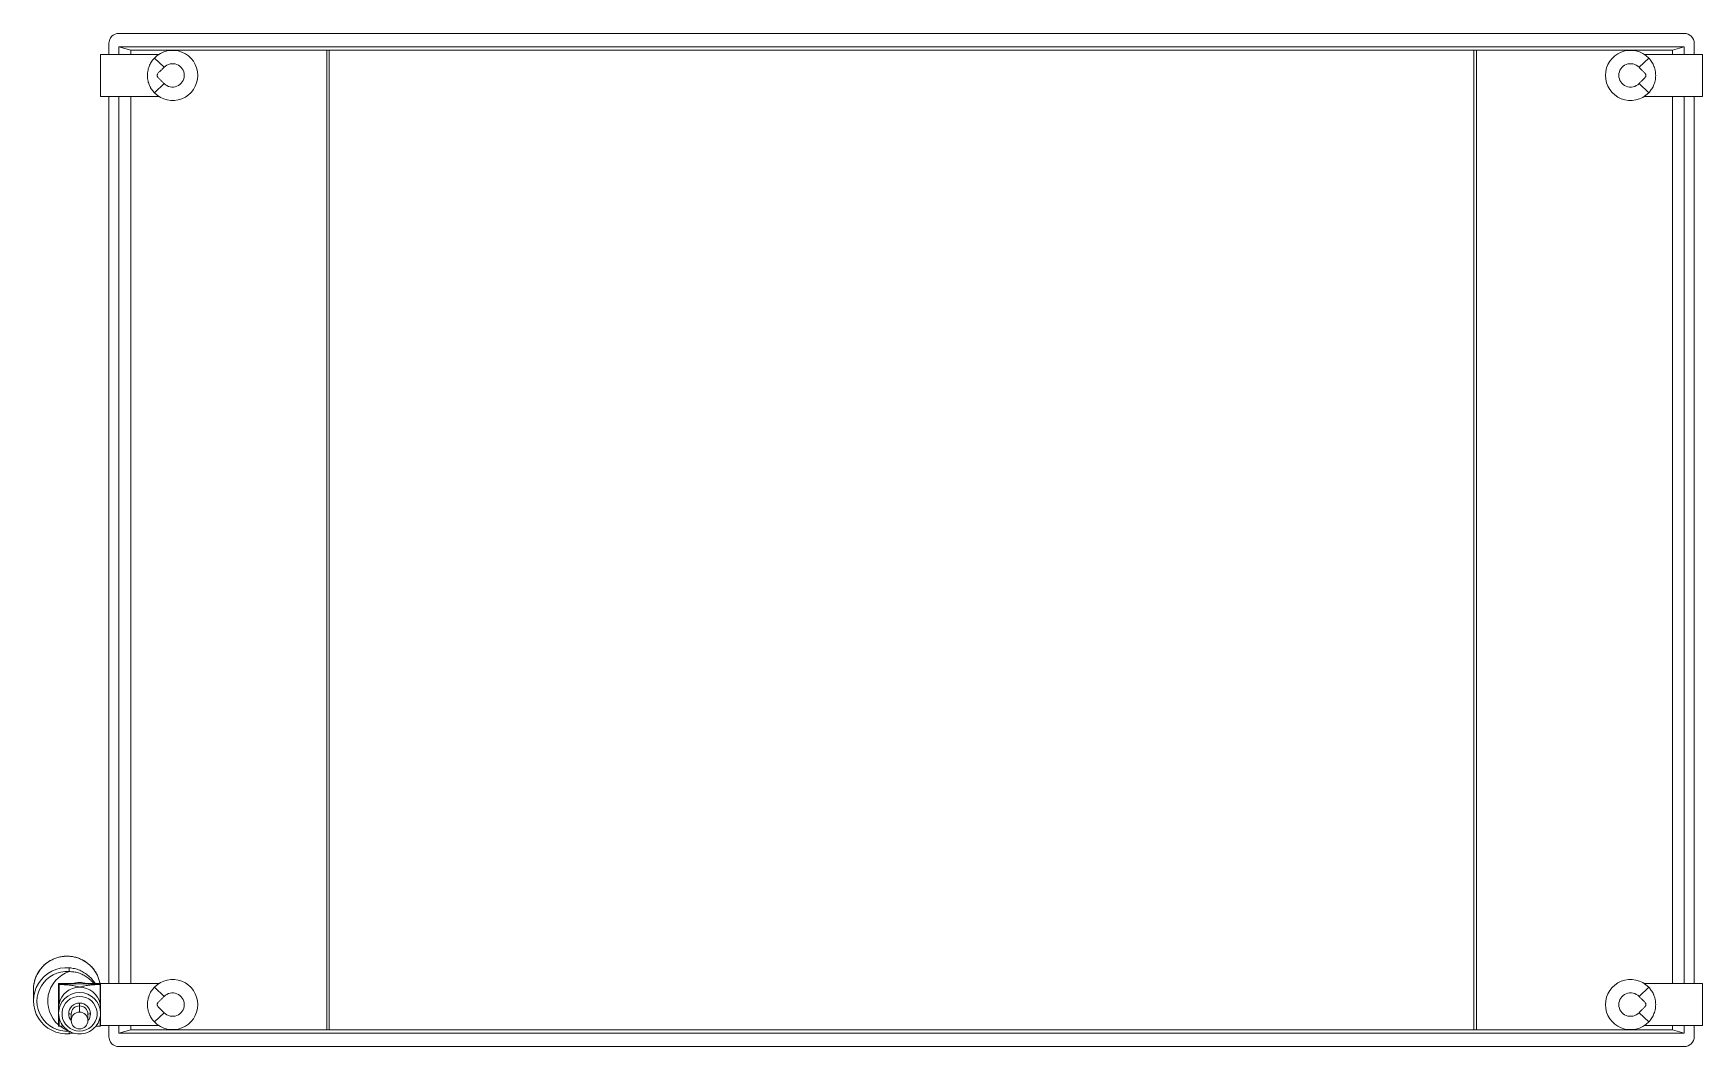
# Paper-space layout '_Arrière' of a CAD drawing. Header units: millimetres. Extents: x -518 to 478, y -303 to 303.
import ezdxf

# ---------------------------------------------------------------- set-up
doc = ezdxf.new("R2010")
doc.units = ezdxf.units.MM

psp = doc.layouts.new('_Arrière')

# ---------------------------------------------------------------- linework, layer by layer
at = {"color": 7, "linetype": 'Continuous', "lineweight": 15}
for p, q in [((467, 302.5), (-467, 302.5)), ((-443.4, 289.9), (-478, 289.9)), ((-478, 264.9), (-478, 289.9)), ((-473, 296.5), (-473, 289.9)), ((-467, 294.5), (-460, 292.4)), ((467, 294.5), (-467, 294.5)), ((-467, 289.9), (-467, 294.5)), ((-460, 289.9), (-460, 292.4)), ((-460, 292.4), (460, 292.4)), ((-343, 292.4), (-343, -292.4)), ((-341.5, -292.4), (-341.5, 292.4)), ((341.5, 292.4), (341.5, -292.4)), ((343, -292.4), (343, 292.4)), ((478, 289.9), (443.36, 289.9)), ((460, 292.4), (467, 294.5)), ((460, 289.9), (460, 292.4)), ((467, 289.9), (467, 294.5)), ((473, 296.5), (473, 289.9)), ((478, 264.9), (478, 289.9)), ((-440.06, 282.23), (-445.85, 287.76)), ((445.85, 287.76), (440.06, 282.23)), ((-445.85, 267.04), (-440.06, 272.57)), ((440.06, 272.57), (445.85, 267.04)), ((-478, 264.9), (-443.4, 264.9)), ((-473, 264.9), (-473, -264.9)), ((-467, -264.9), (-467, 264.9)), ((-460, -264.9), (-460, 264.9)), ((443.29, 264.9), (478, 264.9)), ((460, -264.9), (460, 264.9)), ((467, -264.9), (467, 264.9)), ((473, 264.9), (473, -264.9)), ((-518, -268.33), (-518, -275.13)), ((-492.46, -264.9), (-503, -264.9)), ((-503, -290.26), (-503, -264.9)), ((-503, -265.05), (-478, -265.05)), ((-503, -265.44), (-502.75, -265.44)), ((-502.75, -265.44), (-502.75, -276.89)), ((-490.5, -265.05), (-492.46, -264.9)), ((-488.54, -264.9), (-490.5, -265.05)), ((-443.4, -264.9), (-488.54, -264.9)), ((-478.25, -265.44), (-478, -265.44)), ((-478.25, -265.44), (-478.25, -276.89)), ((-478, -290.26), (-478, -265.05)), ((-440.06, -272.57), (-445.85, -267.04)), ((445.85, -267.04), (440.06, -272.57)), ((478, -264.9), (443.36, -264.9)), ((478, -264.9), (478, -289.9)), ((-502.75, -276.89), (-503, -276.89)), ((-490.5, -281.84), (-490.5, -276.45)), ((-478, -276.89), (-478.25, -276.89)), ((-495.5, -286.9), (-495.5, -283.1)), ((-485.5, -283.1), (-485.5, -286.9)), ((-445.85, -287.76), (-440.06, -282.23)), ((440.06, -282.23), (445.85, -287.76)), ((-503, -290.26), (-502.75, -290.26)), ((-493.55, -294.39), (-496.57, -294.84)), ((-478.25, -290.26), (-478, -290.26)), ((-478, -289.9), (-443.4, -289.9)), ((-473, -289.9), (-473, -296.5)), ((-467, -294.5), (-467, -289.9)), ((-460, -292.4), (-467, -294.5)), ((467, -294.5), (-467, -294.5)), ((-460, -292.4), (-460, -289.9)), ((-460, -292.4), (460, -292.4)), ((443.29, -289.9), (478, -289.9)), ((460, -292.4), (460, -289.9)), ((467, -294.5), (460, -292.4)), ((467, -294.5), (467, -289.9)), ((473, -289.9), (473, -296.5)), ((467, -302.5), (-467, -302.5))]:
    psp.add_line(p, q, dxfattribs=at)
at = {"color": 8, "linetype": 'Continuous', "lineweight": 15}
for p, q in [((-502.75, -290.26), (-502.75, -285.02)), ((-478.25, -290.26), (-478.25, -285.02))]:
    psp.add_line(p, q, dxfattribs=at)
at = {"color": 7, "linetype": 'Continuous', "lineweight": 15, "flags": 128}
psp.add_lwpolyline([(-490.5, -293.24), (-488.57, -293.06), (-486.71, -292.54), (-484.97, -291.69), (-483.43, -290.53), (-482.12, -289.12), (-481.1, -287.49), (-480.4, -285.71), (-480.04, -283.83), (-480.04, -281.91), (-480.4, -280.03), (-481.1, -278.25), (-482.12, -276.62), (-483.43, -275.2), (-484.97, -274.05), (-486.71, -273.2), (-488.57, -272.67), (-490.5, -272.5), (-492.43, -272.67), (-494.29, -273.2), (-496.03, -274.05), (-497.57, -275.2), (-498.88, -276.62), (-499.9, -278.25), (-500.6, -280.03), (-500.96, -281.91), (-500.96, -283.83), (-500.6, -285.71), (-499.9, -287.49), (-498.88, -289.12), (-497.57, -290.53), (-496.03, -291.69), (-494.29, -292.54), (-492.43, -293.06), (-490.5, -293.24)], dxfattribs=at)
at = {"color": 8, "linetype": 'Continuous', "lineweight": 15, "flags": 128}
psp.add_lwpolyline([(-496.71, -293.27), (-496.69, -293.56), (-496.66, -293.91), (-496.64, -294.22), (-496.62, -294.48), (-496.6, -294.68), (-496.58, -294.8), (-496.58, -294.86), (-496.57, -294.84)], dxfattribs=at)
at = {"color": 7, "linetype": 'Continuous', "lineweight": 15}
for centre, radius, start, end in [((-467, 296.5), 6, 90, 180), ((467, 296.5), 6, 0, 90), ((-435, 277.4), 15, 223.66261, 136.33739), ((435, 277.4), 15, 43.66261, 316.33739), ((-435, 277.4), 7, 223.66261, 136.33739), ((435, 277.4), 7, 43.66261, 316.33739), ((-498.18, -275.13), 19.77, 85.35401, 274.64599), ((-498.15, -275.44), 17.79, 85.36792, 274.63208), ((-569.01, -252.05), 72.51, 355.52253, 357.33023), ((-490.56, -279.47), 12.46, 89.74101, 168.02746), ((-490.44, -279.47), 12.46, 11.97254, 90.25899), ((-435, -277.4), 15, 223.66261, 136.33739), ((435, -277.4), 15, 43.66261, 316.33739), ((-490.8, -279.36), 12.2, 168.32139, 179.99883), ((-490.54, -282.91), 6.46, 89.64732, 179.64292), ((-490.53, -283.13), 4.97, 89.64732, 179.64292), ((-490.46, -282.91), 6.46, 0.35708, 90.35268), ((-490.47, -283.13), 4.97, 0.35708, 90.35268), ((-490.2, -279.36), 12.2, 0.00117, 11.67861), ((-435, -277.4), 7, 223.66261, 136.33739), ((435, -277.4), 7, 43.66261, 316.33739), ((-490.58, -282.48), 12.42, 180.32783, 270.38193), ((-496.63, -285.44), 2.6, 64.1266, 98.09145), ((-490.47, -286.87), 5.03, 90.37166, 180.33811), ((-490.47, -286.93), 5.03, 179.64732, 269.64292), ((-490.53, -286.87), 5.03, 359.64732, 89.64292), ((-490.42, -282.48), 12.42, 269.61807, 359.67217), ((-490.53, -286.93), 5.03, 270.35708, 0.35268), ((-484.37, -285.44), 2.6, 81.90855, 115.8734), ((-467, -296.5), 6, 180, 270), ((467, -296.5), 6, 270, 0)]:
    psp.add_arc(centre, radius, start, end, dxfattribs=at)
at = {"color": 8, "linetype": 'Continuous', "lineweight": 15}
for centre, radius, start, end in [((-497.99, -268.54), 20.02, 10.46896, 179.39863), ((-490.81, -275.43), 18.68, 108.43993, 229.25116), ((-490.5, -276.76), 12.64, 69.70466, 110.29534), ((-490.5, -282.67), 12.5, 0.54724, 179.45276), ((-490.62, -282.86), 6.38, 180.0519, 220.12521), ((-490.38, -282.86), 6.38, 319.87479, 359.9481), ((-490.55, -275.14), 19.06, 232.92171, 249.94195)]:
    psp.add_arc(centre, radius, start, end, dxfattribs=at)
at = {"color": 7, "linetype": 'Continuous', "lineweight": 15}
for points, knots in [([(-445.85, 267.04), (-446.11, 267.31), (-446.37, 267.6), (-446.88, 268.23), (-447.13, 268.56), (-447.61, 269.27), (-447.85, 269.65), (-448.19, 270.25), (-448.29, 270.45), (-448.51, 270.87), (-448.61, 271.09), (-449.1, 272.2), (-449.43, 273.16), (-449.71, 274.45), (-449.76, 274.72), (-449.85, 275.25), (-449.88, 275.51), (-449.97, 276.31), (-450, 276.86), (-450, 278.5), (-449.88, 279.57), (-449.6, 280.86), (-449.53, 281.12), (-449.4, 281.62), (-449.32, 281.86), (-449.09, 282.58), (-448.91, 283.04), (-448.51, 283.93), (-448.3, 284.36), (-447.85, 285.15), (-447.61, 285.53), (-447.13, 286.24), (-446.88, 286.57), (-446.37, 287.2), (-446.11, 287.49), (-445.85, 287.76)], [0, 0, 0, 0, 0.0625, 0.0625, 0.125, 0.125, 0.1875, 0.1875, 0.21875, 0.21875, 0.25, 0.25, 0.375, 0.375, 0.40625, 0.40625, 0.4375, 0.4375, 0.5, 0.5, 0.625, 0.625, 0.65625, 0.65625, 0.6875, 0.6875, 0.75, 0.75, 0.8125, 0.8125, 0.875, 0.875, 0.9375, 0.9375, 1, 1, 1, 1]), ([(-440.06, 282.23), (-440.44, 281.84), (-440.82, 281.47), (-441.6, 280.73), (-442, 280.37), (-442.59, 279.81), (-442.78, 279.63), (-443.15, 279.24), (-443.34, 279.04), (-443.68, 278.63), (-443.83, 278.41), (-444.03, 278.06), (-444.08, 277.93), (-444.17, 277.68), (-444.19, 277.54), (-444.19, 277.27), (-444.17, 277.14), (-444.09, 276.88), (-444.03, 276.76), (-443.85, 276.4), (-443.68, 276.18), (-443.34, 275.76), (-443.16, 275.57), (-442.78, 275.18), (-442.59, 274.99), (-442.01, 274.43), (-441.61, 274.07), (-440.82, 273.33), (-440.44, 272.96), (-440.06, 272.57)], [0, 0, 0, 0, 0.125, 0.125, 0.25, 0.25, 0.3125, 0.3125, 0.375, 0.375, 0.4375, 0.4375, 0.46875, 0.46875, 0.5, 0.5, 0.53125, 0.53125, 0.5625, 0.5625, 0.625, 0.625, 0.6875, 0.6875, 0.75, 0.75, 0.875, 0.875, 1, 1, 1, 1]), ([(440.06, 272.57), (440.44, 272.96), (440.82, 273.33), (441.6, 274.07), (442, 274.43), (442.59, 274.99), (442.78, 275.17), (443.15, 275.56), (443.34, 275.76), (443.68, 276.17), (443.83, 276.39), (444.03, 276.74), (444.08, 276.87), (444.17, 277.12), (444.19, 277.26), (444.19, 277.53), (444.17, 277.66), (444.09, 277.92), (444.03, 278.04), (443.85, 278.4), (443.68, 278.62), (443.34, 279.04), (443.16, 279.23), (442.78, 279.62), (442.59, 279.81), (442.01, 280.37), (441.61, 280.73), (440.82, 281.47), (440.44, 281.84), (440.06, 282.23)], [0, 0, 0, 0, 0.125, 0.125, 0.25, 0.25, 0.3125, 0.3125, 0.375, 0.375, 0.4375, 0.4375, 0.46875, 0.46875, 0.5, 0.5, 0.53125, 0.53125, 0.5625, 0.5625, 0.625, 0.625, 0.6875, 0.6875, 0.75, 0.75, 0.875, 0.875, 1, 1, 1, 1]), ([(445.85, 267.04), (446.36, 267.58), (446.87, 268.19), (447.61, 269.26), (447.85, 269.65), (448.3, 270.44), (448.51, 270.86), (448.9, 271.75), (449.08, 272.21), (449.4, 273.18), (449.54, 273.68), (449.76, 274.7), (449.85, 275.23), (449.97, 276.31), (450, 276.85), (450, 277.93), (449.97, 278.47), (449.88, 279.28), (449.85, 279.55), (449.76, 280.08), (449.71, 280.34), (449.54, 281.11), (449.41, 281.61), (449.17, 282.34), (449.08, 282.57), (448.9, 283.04), (448.81, 283.27), (448.51, 283.93), (448.3, 284.35), (447.85, 285.15), (447.61, 285.54), (446.88, 286.6), (446.36, 287.22), (445.85, 287.76)], [0, 0, 0, 0, 0.125, 0.125, 0.1875, 0.1875, 0.25, 0.25, 0.3125, 0.3125, 0.375, 0.375, 0.4375, 0.4375, 0.5, 0.5, 0.5625, 0.5625, 0.59375, 0.59375, 0.625, 0.625, 0.6875, 0.6875, 0.71875, 0.71875, 0.75, 0.75, 0.8125, 0.8125, 0.875, 0.875, 1, 1, 1, 1]), ([(-478.33, -264.9), (-478.45, -264.26), (-478.72, -262.81), (-479.52, -260.63), (-480.63, -258.39), (-482.02, -256.31), (-483.67, -254.42), (-485.54, -252.75), (-487.61, -251.32), (-489.84, -250.16), (-492.2, -249.29), (-494.65, -248.72), (-497.16, -248.46), (-499.69, -248.51), (-502.18, -248.88), (-504.61, -249.55), (-506.94, -250.53), (-509.12, -251.78), (-511.13, -253.3), (-512.93, -255.05), (-514.5, -257.02), (-515.8, -259.16), (-516.81, -261.45), (-517.54, -263.85), (-517.93, -266.31), (-518.06, -268.09), (-517.98, -269.03), (-517.96, -269.14)], [0, 0, 0, 0, 0.032448, 0.074175, 0.115906, 0.157649, 0.199408, 0.241186, 0.282986, 0.324809, 0.366655, 0.408522, 0.450408, 0.492307, 0.534216, 0.576127, 0.618035, 0.659935, 0.701821, 0.74369, 0.785537, 0.827362, 0.869164, 0.910943, 0.952703, 0.994447, 1, 1, 1, 1]), ([(-502.75, -265.44), (-502.04, -265.44), (-501.34, -265.46), (-499.97, -265.5), (-499.3, -265.53), (-498.33, -265.59), (-498.01, -265.62), (-497.39, -265.67), (-497.09, -265.7), (-496.51, -265.76), (-496.22, -265.79), (-495.67, -265.86), (-495.4, -265.89), (-494.11, -266.08), (-493.25, -266.25), (-492.13, -266.52), (-491.79, -266.62), (-491.29, -266.76), (-491.13, -266.81), (-490.81, -266.91), (-490.66, -266.96), (-490.5, -267.01)], [0, 0, 0, 0, 0.125, 0.125, 0.25, 0.25, 0.3125, 0.3125, 0.375, 0.375, 0.4375, 0.4375, 0.5, 0.5, 0.75, 0.75, 0.875, 0.875, 0.9375, 0.9375, 1, 1, 1, 1]), ([(-478.25, -265.44), (-478.96, -265.44), (-479.66, -265.46), (-481.03, -265.5), (-481.7, -265.53), (-482.67, -265.59), (-482.99, -265.62), (-483.61, -265.67), (-483.91, -265.7), (-484.49, -265.76), (-484.78, -265.79), (-485.33, -265.86), (-485.6, -265.89), (-486.89, -266.08), (-487.75, -266.25), (-488.87, -266.52), (-489.21, -266.62), (-489.71, -266.76), (-489.87, -266.81), (-490.19, -266.91), (-490.34, -266.96), (-490.5, -267.01)], [0, 0, 0, 0, 0.125, 0.125, 0.25, 0.25, 0.3125, 0.3125, 0.375, 0.375, 0.4375, 0.4375, 0.5, 0.5, 0.75, 0.75, 0.875, 0.875, 0.9375, 0.9375, 1, 1, 1, 1]), ([(-445.85, -287.76), (-446.11, -287.49), (-446.37, -287.2), (-446.88, -286.57), (-447.13, -286.24), (-447.61, -285.53), (-447.85, -285.15), (-448.19, -284.55), (-448.29, -284.35), (-448.51, -283.93), (-448.61, -283.71), (-449.1, -282.6), (-449.43, -281.64), (-449.71, -280.35), (-449.76, -280.08), (-449.85, -279.55), (-449.88, -279.29), (-449.97, -278.49), (-450, -277.94), (-450, -276.3), (-449.88, -275.23), (-449.6, -273.94), (-449.53, -273.68), (-449.4, -273.18), (-449.32, -272.94), (-449.09, -272.22), (-448.91, -271.76), (-448.51, -270.87), (-448.3, -270.44), (-447.85, -269.65), (-447.61, -269.27), (-447.13, -268.56), (-446.88, -268.23), (-446.37, -267.6), (-446.11, -267.31), (-445.85, -267.04)], [0, 0, 0, 0, 0.0625, 0.0625, 0.125, 0.125, 0.1875, 0.1875, 0.21875, 0.21875, 0.25, 0.25, 0.375, 0.375, 0.40625, 0.40625, 0.4375, 0.4375, 0.5, 0.5, 0.625, 0.625, 0.65625, 0.65625, 0.6875, 0.6875, 0.75, 0.75, 0.8125, 0.8125, 0.875, 0.875, 0.9375, 0.9375, 1, 1, 1, 1]), ([(445.85, -287.76), (446.36, -287.22), (446.87, -286.61), (447.61, -285.54), (447.85, -285.15), (448.3, -284.36), (448.51, -283.94), (448.9, -283.05), (449.08, -282.59), (449.4, -281.62), (449.54, -281.12), (449.76, -280.1), (449.85, -279.57), (449.97, -278.49), (450, -277.95), (450, -276.87), (449.97, -276.33), (449.88, -275.52), (449.85, -275.25), (449.76, -274.72), (449.71, -274.46), (449.54, -273.69), (449.41, -273.19), (449.17, -272.46), (449.08, -272.23), (448.9, -271.76), (448.81, -271.53), (448.51, -270.87), (448.3, -270.45), (447.85, -269.65), (447.61, -269.26), (446.88, -268.2), (446.36, -267.58), (445.85, -267.04)], [0, 0, 0, 0, 0.125, 0.125, 0.1875, 0.1875, 0.25, 0.25, 0.3125, 0.3125, 0.375, 0.375, 0.4375, 0.4375, 0.5, 0.5, 0.5625, 0.5625, 0.59375, 0.59375, 0.625, 0.625, 0.6875, 0.6875, 0.71875, 0.71875, 0.75, 0.75, 0.8125, 0.8125, 0.875, 0.875, 1, 1, 1, 1]), ([(-440.06, -272.57), (-440.44, -272.96), (-440.82, -273.33), (-441.6, -274.07), (-442, -274.43), (-442.59, -274.99), (-442.78, -275.17), (-443.15, -275.56), (-443.34, -275.76), (-443.68, -276.17), (-443.84, -276.39), (-444.03, -276.74), (-444.08, -276.87), (-444.16, -277.12), (-444.19, -277.26), (-444.19, -277.53), (-444.17, -277.66), (-444.09, -277.92), (-444.03, -278.05), (-443.84, -278.4), (-443.68, -278.62), (-443.34, -279.04), (-443.16, -279.24), (-442.78, -279.62), (-442.59, -279.81), (-442.01, -280.37), (-441.61, -280.73), (-440.82, -281.47), (-440.44, -281.84), (-440.06, -282.23)], [0, 0, 0, 0, 0.125, 0.125, 0.25, 0.25, 0.3125, 0.3125, 0.375, 0.375, 0.4375, 0.4375, 0.46875, 0.46875, 0.5, 0.5, 0.53125, 0.53125, 0.5625, 0.5625, 0.625, 0.625, 0.6875, 0.6875, 0.75, 0.75, 0.875, 0.875, 1, 1, 1, 1]), ([(440.06, -282.23), (440.44, -281.84), (440.82, -281.47), (441.61, -280.73), (442.01, -280.36), (442.6, -279.81), (442.79, -279.62), (443.16, -279.23), (443.35, -279.03), (443.69, -278.61), (443.85, -278.39), (444.04, -278.03), (444.09, -277.91), (444.17, -277.65), (444.19, -277.52), (444.19, -277.25), (444.16, -277.11), (444.08, -276.85), (444.02, -276.73), (443.83, -276.38), (443.67, -276.16), (443.32, -275.74), (443.14, -275.55), (442.77, -275.16), (442.58, -274.98), (441.99, -274.42), (441.6, -274.06), (440.82, -273.33), (440.43, -272.95), (440.06, -272.57)], [0, 0, 0, 0, 0.125, 0.125, 0.25, 0.25, 0.3125, 0.3125, 0.375, 0.375, 0.4375, 0.4375, 0.46875, 0.46875, 0.5, 0.5, 0.53125, 0.53125, 0.5625, 0.5625, 0.625, 0.625, 0.6875, 0.6875, 0.75, 0.75, 0.875, 0.875, 1, 1, 1, 1]), ([(-502.75, -290.26), (-502.65, -290.26), (-502.04, -290.26), (-501.09, -290.28), (-500.3, -290.32), (-499.99, -290.33)], [0, 0, 0, 0, 0.1047724, 0.6489896, 1, 1, 1, 1]), ([(-480.87, -290.32), (-480.85, -290.32), (-480.35, -290.29), (-479.45, -290.27), (-478.59, -290.27), (-478.25, -290.27)], [0, 0, 0, 0, 0.033236, 0.616076, 1, 1, 1, 1])]:
    psp.add_open_spline(points, degree=3, knots=knots, dxfattribs=at)
at = {"color": 8, "linetype": 'Continuous', "lineweight": 15}
for points, knots in [([(-481.99, -264.9), (-482.57, -264.21), (-483.78, -262.75), (-486, -260.96), (-488.5, -259.47), (-491.14, -258.44), (-493.91, -257.79), (-495.77, -257.74), (-496.72, -257.71)], [0, 0, 0, 0, 0.160065, 0.336307, 0.502128, 0.672148, 0.834023, 1, 1, 1, 1]), ([(-496.57, -255.43), (-495.54, -255.55), (-493.43, -255.8), (-490.42, -256.82), (-487.59, -258.28), (-485.08, -260.17), (-482.89, -262.38), (-481.77, -264.07), (-481.22, -264.9)], [0, 0, 0, 0, 0.166038, 0.336788, 0.50213, 0.672112, 0.837349, 1, 1, 1, 1])]:
    psp.add_open_spline(points, degree=3, knots=knots, dxfattribs=at)

doc.saveas('drawing.dxf')
